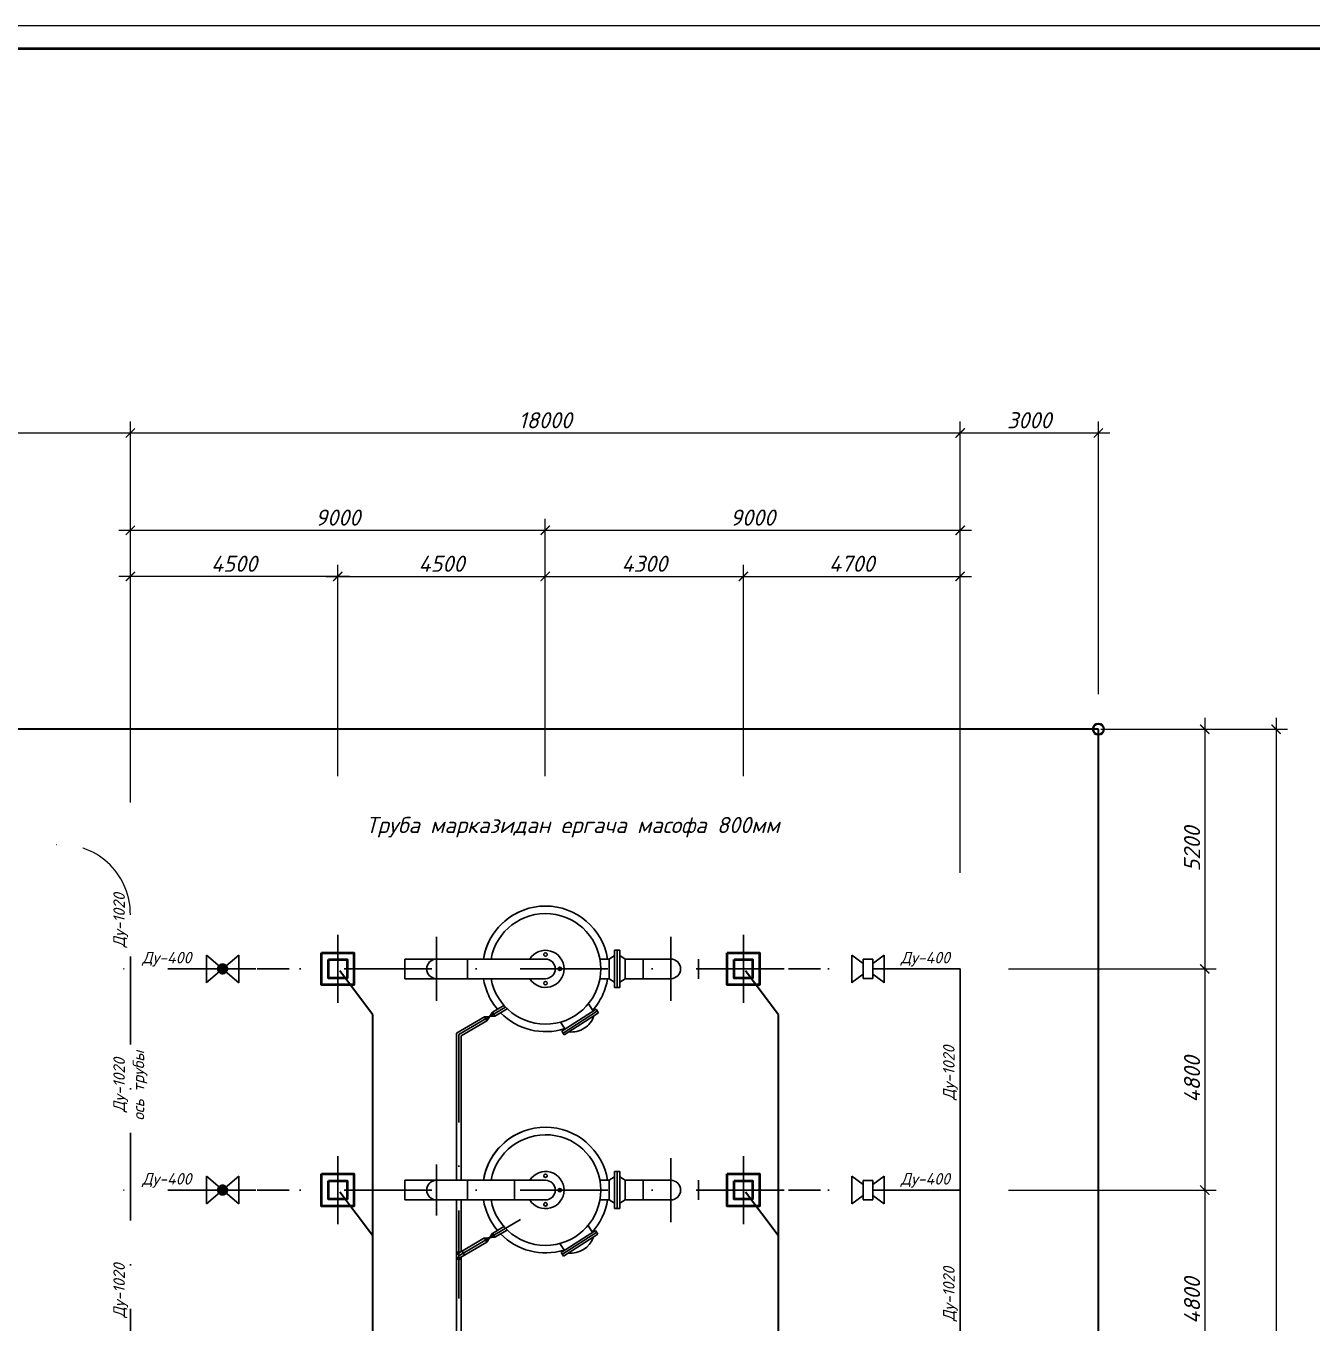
# Model space of a CAD drawing. Extents: x 108150 to 142535, y -18867 to -9422.
# Drawn here: x 137239.1 to 137518.1, y -15406.8 to -15125.4 of the extents above; entities that cross this region are included whole.
import ezdxf

# ---------------------------------------------------------------- set-up
doc = ezdxf.new("R2010")
doc.units = 0
doc.header["$MEASUREMENT"] = 0
doc.header["$PDMODE"] = 32
doc.header["$PDSIZE"] = 0.6
doc.linetypes.add('штрихпунктирная2', pattern=[12.7, 6.35, -3.175, 0, -3.175])
doc.layers.add('(040) Ограда', color=7, linetype='Continuous')
for name, color, linetype, lineweight in [('Выносные', 8, 'Continuous', 15), ('газ-д сущ', 8, 'Continuous', 30), ('надписи', 2, 'Continuous', 15), ('Ограда', 6, 'Continuous', 30), ('Основные', 4, 'Continuous', 40), ('Разм.', 8, 'Continuous', 15), ('Размер', 8, 'Continuous', 30), ('Размеры1', 252, 'Continuous', 15)]:
    doc.layers.add(name, color=color, linetype=linetype, lineweight=lineweight)
doc.styles.add('ГОСТ', font='isocpeur.ttf', dxfattribs={"oblique": 15, "height": 2.5})
doc.styles.add('ГОСТ2.5', font='isocpeur.ttf', dxfattribs={"oblique": 15, "height": 2.5})
doc.styles.add('ГОСТ3.5', font='isocpeur.ttf', dxfattribs={"oblique": 15, "height": 3.5})
doc.linetypes.add('474_1', pattern='A,2,-0.5,[3,M,S=1,R=0,X=0,Y=0],-0.5,2', length=5)
doc.dimstyles.new('100', dxfattribs={"dimtxt": 3.5, "dimasz": 2, "dimexe": 2.5, "dimexo": 0.5, "dimgap": 1, "dimtad": 1, "dimdec": 0, "dimlfac": 100, "dimtxsty": 'ГОСТ3.5', "dimblk": 'ARCHTICK', "dimcen": 2.5, "dimdle": 2.5, "dimclrd": 256, "dimclre": 256, "dimclrt": 2, "dimadec": 3, "dimazin": 0, "dimtfac": 1, "dimtdec": 0, "dimtmove": 1, "dimatfit": 3, "dimldrblk": 'DOTSMALL', "dimfxl": 1, "dimlwd": -1, "dimlwe": -1, "dimarcsym": 0})
doc.dimstyles.new('100$0', dxfattribs={"dimtxt": 300, "dimasz": 200, "dimexe": 200, "dimexo": 200, "dimgap": 100, "dimtad": 1, "dimtxsty": 'Standard', "dimblk": 'OBLIQUE', "dimcen": -200, "dimclrd": 256, "dimclre": 256, "dimclrt": 256, "dimadec": 0, "dimazin": 0, "dimtfac": 1, "dimtmove": 0, "dimatfit": 1, "dimldrblk": 'OPEN90', "dimfxl": 1, "dimlwd": -1, "dimlwe": -1, "dimarcsym": 0})

# ---------------------------------------------------------------- blocks, each defined once
blk = doc.blocks.new('_ArchTick')
at = {"color": 0, "linetype": 'ByBlock', "const_width": 0.15}
blk.add_lwpolyline([(-0.5, -0.5), (0.5, 0.5)], dxfattribs=at)
blk = doc.blocks.new('*D2988')
at = {"layer": 'Defpoints', "color": 0, "linetype": 'ByBlock', "lineweight": 0, "ltscale": 2, "transparency": 16777216}
for p in [(137488.31, -15277.96), (137479.43, -15607.96), (137510.26, -15607.96)]:
    blk.add_point(p, dxfattribs=at)
at = {"layer": 'Разм.', "linetype": 'ByBlock', "ltscale": 2, "transparency": 16777216}
for p, q in [((137510.26, -15275.46), (137510.26, -15610.46)), ((137488.81, -15277.96), (137512.76, -15277.96)), ((137479.93, -15607.96), (137512.76, -15607.96))]:
    blk.add_line(p, q, dxfattribs=at)
at = {"layer": 'Разм.', "linetype": 'ByBlock', "ltscale": 2, "transparency": 16777216, "xscale": 2, "yscale": 2, "zscale": 2}
for p, rotation in [((137510.26, -15277.96), 90), ((137510.26, -15607.96), 270)]:
    blk.add_blockref('_ArchTick', p, dxfattribs=dict(at, rotation=rotation))
at = {"layer": 'Разм.', "color": 2, "linetype": 'ByBlock', "ltscale": 2, "transparency": 16777216, "insert": (137507.51, -15442.96), "char_height": 3.5, "attachment_point": 5, "rotation": 90, "style": 'ГОСТ3.5'}
blk.add_mtext('33000', dxfattribs=at)
blk = doc.blocks.new('_DotSmall')
at = {"color": 0, "linetype": 'ByBlock', "lineweight": 15, "const_width": 0.5}
blk.add_lwpolyline([(-0.0625, 0, 1), (0.0625, 0, 1)], format="xyb", close=True, dxfattribs=at)
blk = doc.blocks.new('*D3025')
at = {"layer": 'Defpoints', "color": 0, "linetype": 'ByBlock', "lineweight": 0, "ltscale": 2, "transparency": 16777216}
for p in [(137471.71, -15213.68), (137441.71, -15266.54), (137471.71, -15270.89)]:
    blk.add_point(p, dxfattribs=at)
at = {"layer": 'Разм.', "linetype": 'ByBlock', "ltscale": 2, "transparency": 16777216}
for p, q in [((137441.71, -15266.04), (137441.71, -15211.18)), ((137471.71, -15270.39), (137471.71, -15211.18)), ((137439.21, -15213.68), (137474.21, -15213.68))]:
    blk.add_line(p, q, dxfattribs=at)
at = {"layer": 'Разм.', "linetype": 'ByBlock', "ltscale": 2, "transparency": 16777216, "xscale": 2, "yscale": 2, "zscale": 2, "rotation": 180}
blk.add_blockref('_ArchTick', (137441.71, -15213.68), dxfattribs=at)
at = {"layer": 'Разм.', "linetype": 'ByBlock', "ltscale": 2, "transparency": 16777216, "xscale": 2, "yscale": 2, "zscale": 2}
blk.add_blockref('_ArchTick', (137471.71, -15213.68), dxfattribs=at)
at = {"layer": 'Разм.', "color": 2, "linetype": 'ByBlock', "ltscale": 2, "transparency": 16777216, "insert": (137456.71, -15210.93), "char_height": 3.5, "attachment_point": 5, "style": 'ГОСТ3.5'}
blk.add_mtext('3000', dxfattribs=at)
blk = doc.blocks.new('*D3030')
at = {"layer": 'Defpoints', "color": 0, "linetype": 'ByBlock', "lineweight": 0, "ltscale": 2, "transparency": 16777216}
for p in [(137261.71, -15213.68), (137201.71, -15294.86), (137261.71, -15294.33)]:
    blk.add_point(p, dxfattribs=at)
at = {"layer": 'Разм.', "linetype": 'ByBlock', "ltscale": 2, "transparency": 16777216}
for p, q in [((137201.71, -15294.36), (137201.71, -15211.18)), ((137261.71, -15293.83), (137261.71, -15211.18)), ((137199.21, -15213.68), (137264.21, -15213.68))]:
    blk.add_line(p, q, dxfattribs=at)
at = {"layer": 'Разм.', "linetype": 'ByBlock', "ltscale": 2, "transparency": 16777216, "xscale": 2, "yscale": 2, "zscale": 2, "rotation": 180}
blk.add_blockref('_ArchTick', (137201.71, -15213.68), dxfattribs=at)
at = {"layer": 'Разм.', "linetype": 'ByBlock', "ltscale": 2, "transparency": 16777216, "xscale": 2, "yscale": 2, "zscale": 2}
blk.add_blockref('_ArchTick', (137261.71, -15213.68), dxfattribs=at)
at = {"layer": 'Разм.', "color": 2, "linetype": 'ByBlock', "ltscale": 2, "transparency": 16777216, "insert": (137231.71, -15210.93), "char_height": 3.5, "attachment_point": 5, "style": 'ГОСТ3.5'}
blk.add_mtext('6000', dxfattribs=at)
blk = doc.blocks.new('*D3031')
at = {"layer": 'Defpoints', "color": 0, "linetype": 'ByBlock', "lineweight": 0, "ltscale": 2, "transparency": 16777216}
for p in [(137441.71, -15213.68), (137261.71, -15252.8), (137441.71, -15252.8)]:
    blk.add_point(p, dxfattribs=at)
at = {"layer": 'Разм.', "linetype": 'ByBlock', "ltscale": 2, "transparency": 16777216}
for p, q in [((137261.71, -15252.3), (137261.71, -15211.18)), ((137441.71, -15252.3), (137441.71, -15211.18)), ((137259.21, -15213.68), (137444.21, -15213.68))]:
    blk.add_line(p, q, dxfattribs=at)
at = {"layer": 'Разм.', "linetype": 'ByBlock', "ltscale": 2, "transparency": 16777216, "xscale": 2, "yscale": 2, "zscale": 2, "rotation": 180}
blk.add_blockref('_ArchTick', (137261.71, -15213.68), dxfattribs=at)
at = {"layer": 'Разм.', "linetype": 'ByBlock', "ltscale": 2, "transparency": 16777216, "xscale": 2, "yscale": 2, "zscale": 2}
blk.add_blockref('_ArchTick', (137441.71, -15213.68), dxfattribs=at)
at = {"layer": 'Разм.', "color": 2, "linetype": 'ByBlock', "ltscale": 2, "transparency": 16777216, "insert": (137351.71, -15210.93), "char_height": 3.5, "attachment_point": 5, "style": 'ГОСТ3.5'}
blk.add_mtext('18000', dxfattribs=at)
blk = doc.blocks.new('*D3032')
at = {"layer": 'Defpoints', "color": 0, "linetype": 'ByBlock', "lineweight": 0, "ltscale": 2, "transparency": 16777216}
for p in [(137351.71, -15234.8), (137351.71, -15288.65), (137261.71, -15294.33)]:
    blk.add_point(p, dxfattribs=at)
at = {"layer": 'Разм.', "linetype": 'ByBlock', "ltscale": 2, "transparency": 16777216}
for p, q in [((137261.71, -15293.83), (137261.71, -15232.3)), ((137351.71, -15288.15), (137351.71, -15232.3)), ((137259.21, -15234.8), (137354.21, -15234.8))]:
    blk.add_line(p, q, dxfattribs=at)
at = {"layer": 'Разм.', "linetype": 'ByBlock', "ltscale": 2, "transparency": 16777216, "xscale": 2, "yscale": 2, "zscale": 2, "rotation": 180}
blk.add_blockref('_ArchTick', (137261.71, -15234.8), dxfattribs=at)
at = {"layer": 'Разм.', "linetype": 'ByBlock', "ltscale": 2, "transparency": 16777216, "xscale": 2, "yscale": 2, "zscale": 2}
blk.add_blockref('_ArchTick', (137351.71, -15234.8), dxfattribs=at)
at = {"layer": 'Разм.', "color": 2, "linetype": 'ByBlock', "ltscale": 2, "transparency": 16777216, "insert": (137306.71, -15232.05), "char_height": 3.5, "attachment_point": 5, "style": 'ГОСТ3.5'}
blk.add_mtext('9000', dxfattribs=at)
blk = doc.blocks.new('*D3033')
at = {"layer": 'Defpoints', "color": 0, "linetype": 'ByBlock', "lineweight": 0, "ltscale": 2, "transparency": 16777216}
for p in [(137441.71, -15234.8), (137351.71, -15257.81), (137441.71, -15309.63)]:
    blk.add_point(p, dxfattribs=at)
at = {"layer": 'Разм.', "linetype": 'ByBlock', "ltscale": 2, "transparency": 16777216}
for p, q in [((137351.71, -15257.31), (137351.71, -15232.3)), ((137441.71, -15309.13), (137441.71, -15232.3)), ((137349.21, -15234.8), (137444.21, -15234.8))]:
    blk.add_line(p, q, dxfattribs=at)
at = {"layer": 'Разм.', "linetype": 'ByBlock', "ltscale": 2, "transparency": 16777216, "xscale": 2, "yscale": 2, "zscale": 2, "rotation": 180}
blk.add_blockref('_ArchTick', (137351.71, -15234.8), dxfattribs=at)
at = {"layer": 'Разм.', "linetype": 'ByBlock', "ltscale": 2, "transparency": 16777216, "xscale": 2, "yscale": 2, "zscale": 2}
blk.add_blockref('_ArchTick', (137441.71, -15234.8), dxfattribs=at)
at = {"layer": 'Разм.', "color": 2, "linetype": 'ByBlock', "ltscale": 2, "transparency": 16777216, "insert": (137396.71, -15232.05), "char_height": 3.5, "attachment_point": 5, "style": 'ГОСТ3.5'}
blk.add_mtext('9000', dxfattribs=at)
blk = doc.blocks.new('*D3037')
at = {"layer": 'Defpoints', "color": 0, "linetype": 'ByBlock', "lineweight": 0, "ltscale": 2, "transparency": 16777216}
for p in [(137451.71, -15329.96), (137451.71, -15377.96), (137494.79, -15377.96)]:
    blk.add_point(p, dxfattribs=at)
at = {"layer": 'Разм.', "linetype": 'ByBlock', "ltscale": 2, "transparency": 16777216}
for p, q in [((137494.79, -15327.46), (137494.79, -15380.46)), ((137452.21, -15329.96), (137497.29, -15329.96)), ((137452.21, -15377.96), (137497.29, -15377.96))]:
    blk.add_line(p, q, dxfattribs=at)
at = {"layer": 'Разм.', "linetype": 'ByBlock', "ltscale": 2, "transparency": 16777216, "xscale": 2, "yscale": 2, "zscale": 2}
for p, rotation in [((137494.79, -15329.96), 90), ((137494.79, -15377.96), 270)]:
    blk.add_blockref('_ArchTick', p, dxfattribs=dict(at, rotation=rotation))
at = {"layer": 'Разм.', "color": 2, "linetype": 'ByBlock', "ltscale": 2, "transparency": 16777216, "insert": (137492.04, -15353.96), "char_height": 3.5, "attachment_point": 5, "rotation": 90, "style": 'ГОСТ3.5'}
blk.add_mtext('4800', dxfattribs=at)
blk = doc.blocks.new('*D3038')
at = {"layer": 'Defpoints', "color": 0, "linetype": 'ByBlock', "lineweight": 0, "ltscale": 2, "transparency": 16777216}
for p in [(137451.71, -15377.96), (137451.71, -15425.96), (137494.79, -15425.96)]:
    blk.add_point(p, dxfattribs=at)
at = {"layer": 'Разм.', "linetype": 'ByBlock', "ltscale": 2, "transparency": 16777216}
for p, q in [((137494.79, -15375.46), (137494.79, -15428.46)), ((137452.21, -15377.96), (137497.29, -15377.96)), ((137452.21, -15425.96), (137497.29, -15425.96))]:
    blk.add_line(p, q, dxfattribs=at)
at = {"layer": 'Разм.', "linetype": 'ByBlock', "ltscale": 2, "transparency": 16777216, "xscale": 2, "yscale": 2, "zscale": 2}
for p, rotation in [((137494.79, -15377.96), 90), ((137494.79, -15425.96), 270)]:
    blk.add_blockref('_ArchTick', p, dxfattribs=dict(at, rotation=rotation))
at = {"layer": 'Разм.', "color": 2, "linetype": 'ByBlock', "ltscale": 2, "transparency": 16777216, "insert": (137492.04, -15401.96), "char_height": 3.5, "attachment_point": 5, "rotation": 90, "style": 'ГОСТ3.5'}
blk.add_mtext('4800', dxfattribs=at)
blk = doc.blocks.new('*D3041')
at = {"layer": 'Defpoints', "color": 0, "linetype": 'ByBlock', "lineweight": 0, "ltscale": 2, "transparency": 16777216}
for p in [(137471.71, -15277.96), (137471.71, -15329.96), (137494.79, -15329.96)]:
    blk.add_point(p, dxfattribs=at)
at = {"layer": 'Разм.', "linetype": 'ByBlock', "ltscale": 2, "transparency": 16777216}
for p, q in [((137494.79, -15275.46), (137494.79, -15332.46)), ((137472.21, -15277.96), (137497.29, -15277.96)), ((137472.21, -15329.96), (137497.29, -15329.96))]:
    blk.add_line(p, q, dxfattribs=at)
at = {"layer": 'Разм.', "linetype": 'ByBlock', "ltscale": 2, "transparency": 16777216, "xscale": 2, "yscale": 2, "zscale": 2}
for p, rotation in [((137494.79, -15277.96), 90), ((137494.79, -15329.96), 270)]:
    blk.add_blockref('_ArchTick', p, dxfattribs=dict(at, rotation=rotation))
at = {"layer": 'Разм.', "color": 2, "linetype": 'ByBlock', "ltscale": 2, "transparency": 16777216, "insert": (137492.04, -15303.96), "char_height": 3.5, "attachment_point": 5, "rotation": 90, "style": 'ГОСТ3.5'}
blk.add_mtext('5200', dxfattribs=at)
blk = doc.blocks.new('*D3252')
at = {"layer": 'Defpoints', "color": 0, "linetype": 'ByBlock', "lineweight": 0, "ltscale": 2, "transparency": 16777216}
for p in [(137351.71, -15244.81), (137306.71, -15288.65), (137351.71, -15288.65)]:
    blk.add_point(p, dxfattribs=at)
at = {"layer": 'Разм.', "linetype": 'ByBlock', "ltscale": 2, "transparency": 16777216}
for p, q in [((137306.71, -15288.15), (137306.71, -15242.31)), ((137351.71, -15288.15), (137351.71, -15242.31)), ((137304.21, -15244.81), (137354.21, -15244.81))]:
    blk.add_line(p, q, dxfattribs=at)
at = {"layer": 'Разм.', "linetype": 'ByBlock', "ltscale": 2, "transparency": 16777216, "xscale": 2, "yscale": 2, "zscale": 2, "rotation": 180}
blk.add_blockref('_ArchTick', (137306.71, -15244.81), dxfattribs=at)
at = {"layer": 'Разм.', "linetype": 'ByBlock', "ltscale": 2, "transparency": 16777216, "xscale": 2, "yscale": 2, "zscale": 2}
blk.add_blockref('_ArchTick', (137351.71, -15244.81), dxfattribs=at)
at = {"layer": 'Разм.', "color": 2, "linetype": 'ByBlock', "ltscale": 2, "transparency": 16777216, "insert": (137329.21, -15242.06), "char_height": 3.5, "attachment_point": 5, "style": 'ГОСТ3.5'}
blk.add_mtext('4500', dxfattribs=at)
blk = doc.blocks.new('*D3253')
at = {"layer": 'Defpoints', "color": 0, "linetype": 'ByBlock', "lineweight": 0, "ltscale": 2, "transparency": 16777216}
for p in [(137394.71, -15244.81), (137351.71, -15288.65), (137394.71, -15288.65)]:
    blk.add_point(p, dxfattribs=at)
at = {"layer": 'Разм.', "linetype": 'ByBlock', "ltscale": 2, "transparency": 16777216}
for p, q in [((137351.71, -15288.15), (137351.71, -15242.31)), ((137394.71, -15288.15), (137394.71, -15242.31)), ((137349.21, -15244.81), (137397.21, -15244.81))]:
    blk.add_line(p, q, dxfattribs=at)
at = {"layer": 'Разм.', "linetype": 'ByBlock', "ltscale": 2, "transparency": 16777216, "xscale": 2, "yscale": 2, "zscale": 2, "rotation": 180}
blk.add_blockref('_ArchTick', (137351.71, -15244.81), dxfattribs=at)
at = {"layer": 'Разм.', "linetype": 'ByBlock', "ltscale": 2, "transparency": 16777216, "xscale": 2, "yscale": 2, "zscale": 2}
blk.add_blockref('_ArchTick', (137394.71, -15244.81), dxfattribs=at)
at = {"layer": 'Разм.', "color": 2, "linetype": 'ByBlock', "ltscale": 2, "transparency": 16777216, "insert": (137373.21, -15242.06), "char_height": 3.5, "attachment_point": 5, "style": 'ГОСТ3.5'}
blk.add_mtext('4300', dxfattribs=at)
blk = doc.blocks.new('*D3254')
at = {"layer": 'Defpoints', "color": 0, "linetype": 'ByBlock', "lineweight": 0, "ltscale": 2, "transparency": 16777216}
for p in [(137441.71, -15244.81), (137394.71, -15288.65), (137441.71, -15288.65)]:
    blk.add_point(p, dxfattribs=at)
at = {"layer": 'Разм.', "linetype": 'ByBlock', "ltscale": 2, "transparency": 16777216}
for p, q in [((137394.71, -15288.15), (137394.71, -15242.31)), ((137441.71, -15288.15), (137441.71, -15242.31)), ((137392.21, -15244.81), (137444.21, -15244.81))]:
    blk.add_line(p, q, dxfattribs=at)
at = {"layer": 'Разм.', "linetype": 'ByBlock', "ltscale": 2, "transparency": 16777216, "xscale": 2, "yscale": 2, "zscale": 2, "rotation": 180}
blk.add_blockref('_ArchTick', (137394.71, -15244.81), dxfattribs=at)
at = {"layer": 'Разм.', "linetype": 'ByBlock', "ltscale": 2, "transparency": 16777216, "xscale": 2, "yscale": 2, "zscale": 2}
blk.add_blockref('_ArchTick', (137441.71, -15244.81), dxfattribs=at)
at = {"layer": 'Разм.', "color": 2, "linetype": 'ByBlock', "ltscale": 2, "transparency": 16777216, "insert": (137418.21, -15242.06), "char_height": 3.5, "attachment_point": 5, "style": 'ГОСТ3.5'}
blk.add_mtext('4700', dxfattribs=at)
blk = doc.blocks.new('*D3255')
at = {"layer": 'Defpoints', "color": 0, "linetype": 'ByBlock', "lineweight": 0, "ltscale": 2, "transparency": 16777216}
for p in [(137261.71, -15244.81), (137261.71, -15288.65), (137306.71, -15288.65)]:
    blk.add_point(p, dxfattribs=at)
at = {"layer": 'Разм.', "linetype": 'ByBlock', "ltscale": 2, "transparency": 16777216}
for p, q in [((137261.71, -15288.15), (137261.71, -15242.31)), ((137306.71, -15288.15), (137306.71, -15242.31)), ((137309.21, -15244.81), (137259.21, -15244.81))]:
    blk.add_line(p, q, dxfattribs=at)
at = {"layer": 'Разм.', "linetype": 'ByBlock', "ltscale": 2, "transparency": 16777216, "xscale": 2, "yscale": 2, "zscale": 2, "rotation": 180}
blk.add_blockref('_ArchTick', (137261.71, -15244.81), dxfattribs=at)
at = {"layer": 'Разм.', "linetype": 'ByBlock', "ltscale": 2, "transparency": 16777216, "xscale": 2, "yscale": 2, "zscale": 2}
blk.add_blockref('_ArchTick', (137306.71, -15244.81), dxfattribs=at)
at = {"layer": 'Разм.', "color": 2, "linetype": 'ByBlock', "ltscale": 2, "transparency": 16777216, "insert": (137284.21, -15242.06), "char_height": 3.5, "attachment_point": 5, "style": 'ГОСТ3.5'}
blk.add_mtext('4500', dxfattribs=at)

msp = doc.modelspace()

# ---------------------------------------------------------------- hatches: boundary and pattern name
at = {"layer": 'Ограда', "linetype": 'штрихпунктирная2', "lineweight": 25, "ltscale": 3}
h = msp.add_hatch(color=251, dxfattribs=at)
h.paths.add_polyline_path([(137281.707, -15329.9641), (137282.7669, -15329.9641, 0.13379539), (137282.6204, -15329.4265)])
h.paths.add_polyline_path([(137280.7936, -15330.5018), (137281.707, -15329.9641), (137280.6471, -15329.9641, 0.13379539)])
h.paths.add_polyline_path([(137280.7936, -15329.4265), (137281.707, -15329.9641), (137281.707, -15328.9042, 0.26569347)])
h.paths.add_polyline_path([(137281.707, -15329.9641), (137282.6204, -15329.4265, 0.26569347), (137281.707, -15328.9042)])
h.paths.add_polyline_path([(137282.6204, -15330.5018, 0.13379539), (137282.7669, -15329.9641), (137281.707, -15329.9641)])
h.paths.add_polyline_path([(137281.707, -15331.024, 0.26569347), (137282.6204, -15330.5018), (137281.707, -15329.9641)])
h.paths.add_polyline_path([(137280.7936, -15330.5018, 0.26569347), (137281.707, -15331.024), (137281.707, -15329.9641)])
h.paths.add_polyline_path([(137280.6471, -15329.9641), (137281.707, -15329.9641), (137280.7936, -15329.4265, 0.13379539)])
h = msp.add_hatch(color=251, dxfattribs=at)
h.paths.add_polyline_path([(137281.707, -15377.9641), (137282.7669, -15377.9641, 0.13379539), (137282.6204, -15377.4265)])
h.paths.add_polyline_path([(137280.7936, -15378.5018), (137281.707, -15377.9641), (137280.6471, -15377.9641, 0.13379539)])
h.paths.add_polyline_path([(137280.7936, -15377.4265), (137281.707, -15377.9641), (137281.707, -15376.9042, 0.26569347)])
h.paths.add_polyline_path([(137281.707, -15377.9641), (137282.6204, -15377.4265, 0.26569347), (137281.707, -15376.9042)])
h.paths.add_polyline_path([(137282.6204, -15378.5018, 0.13379539), (137282.7669, -15377.9641), (137281.707, -15377.9641)])
h.paths.add_polyline_path([(137281.707, -15379.024, 0.26569347), (137282.6204, -15378.5018), (137281.707, -15377.9641)])
h.paths.add_polyline_path([(137280.7936, -15378.5018, 0.26569347), (137281.707, -15379.024), (137281.707, -15377.9641)])
h.paths.add_polyline_path([(137280.6471, -15377.9641), (137281.707, -15377.9641), (137280.7936, -15377.4265, 0.13379539)])

# ---------------------------------------------------------------- linework, layer by layer
at = {"layer": '(040) Ограда', "color": 251, "linetype": '474_1'}
for p, q in [((137332.4483, -15343.927), (137332.4483, -15375.8296)), ((137333.4454, -15375.8296), (137333.4556, -15344.4958)), ((137332.4483, -15380.0896), (137332.4483, -15423.8296)), ((137333.4483, -15391.341), (137333.4483, -15380.0896)), ((137333.4483, -15423.8296), (137333.4483, -15392.5))]:
    msp.add_line(p, q, dxfattribs=at)
at = {"color": 1, "linetype": 'ByBlock', "lineweight": 30}
for p, q in [((137471.7113, -15277.9575), (136371.7113, -15277.9575)), ((137471.7113, -15607.9575), (137471.7113, -15277.9575))]:
    msp.add_line(p, q, dxfattribs=at)
at = {"color": 1, "linetype": 'ByBlock', "lineweight": 35}
msp.add_circle((137471.7113, -15277.9575), 1.1856, dxfattribs=at)
at = {"layer": 'Выносные', "color": 4, "lineweight": 40, "ltscale": 100}
for points in [[(137303.2063, -15326.4604), (137310.2063, -15326.4604), (137310.2063, -15333.4604), (137303.2063, -15333.4604)], [(137391.2114, -15326.4604), (137398.2114, -15326.4604), (137398.2114, -15333.4604), (137391.2114, -15333.4604)], [(137304.7063, -15327.9604), (137308.7063, -15327.9604), (137308.7063, -15331.9604), (137304.7063, -15331.9604)], [(137392.7114, -15327.9604), (137396.7114, -15327.9604), (137396.7114, -15331.9604), (137392.7114, -15331.9604)], [(137303.2063, -15374.4604), (137310.2063, -15374.4604), (137310.2063, -15381.4604), (137303.2063, -15381.4604)], [(137391.2114, -15374.4604), (137398.2114, -15374.4604), (137398.2114, -15381.4604), (137391.2114, -15381.4604)], [(137304.7063, -15375.9604), (137308.7063, -15375.9604), (137308.7063, -15379.9604), (137304.7063, -15379.9604)], [(137392.7114, -15375.9604), (137396.7114, -15375.9604), (137396.7114, -15379.9604), (137392.7114, -15379.9604)]]:
    msp.add_lwpolyline(points, close=True, dxfattribs=at)
at = {"layer": 'газ-д сущ', "lineweight": 25}
for p, q in [((137306.7063, -15337.3312), (137306.7063, -15322.5891)), ((137328.1241, -15336.914), (137328.1241, -15323.0052)), ((137378.9535, -15336.9148), (137378.9535, -15323.0059)), ((137394.7113, -15337.3312), (137394.7113, -15322.5891)), ((137306.7063, -15385.3312), (137306.7063, -15370.5891)), ((137328.1241, -15383.4946), (137328.1241, -15372.4261)), ((137378.9535, -15384.9148), (137378.9535, -15371.0059)), ((137394.7113, -15385.3312), (137394.7113, -15370.5891))]:
    msp.add_line(p, q, dxfattribs=at)
at = {"layer": 'Ограда', "color": 251, "linetype": 'штрихпунктирная2', "lineweight": 0, "ltscale": 3}
msp.add_line((137217.0058, -15302.9575), (137246.6349, -15302.9575), dxfattribs=at)
at = {"layer": 'Ограда', "color": 251, "linetype": 'штрихпунктирная2', "lineweight": 25, "ltscale": 3}
for p, q in [((137261.7061, -15460.9604), (137261.7061, -15318.2575)), ((137278.2053, -15332.9609), (137278.2053, -15326.9609)), ((137285.2053, -15332.9609), (137278.2053, -15326.9609)), ((137285.2053, -15326.9609), (137278.2053, -15332.9567)), ((137285.2053, -15332.9609), (137285.2053, -15326.9609)), ((137418.2109, -15332.9609), (137418.2109, -15326.9609)), ((137420.6536, -15328.7725), (137418.2109, -15326.9609)), ((137422.7683, -15328.7725), (137425.2109, -15326.9609)), ((137425.2109, -15332.9609), (137425.2109, -15326.9609)), ((137441.7113, -15329.9604), (137257.1068, -15329.9604)), ((137289.2248, -15329.9604), (137296.1526, -15329.9604)), ((137384.9701, -15327.8304), (137384.9701, -15332.0904)), ((137404.4932, -15329.9604), (137411.421, -15329.9604)), ((137420.6536, -15327.8725), (137420.6536, -15332.0482)), ((137420.6536, -15327.8725), (137422.7683, -15327.8725)), ((137422.7683, -15327.8725), (137422.7683, -15332.0482)), ((137420.6536, -15331.1451), (137418.2109, -15332.9567)), ((137420.6536, -15332.0482), (137422.7683, -15332.0482)), ((137422.7683, -15331.1451), (137425.2109, -15332.9567)), ((137332.9483, -15344.2135), (137343.1031, -15338.2627)), ((137340.2379, -15339.3622), (137342.7571, -15337.886)), ((137340.2379, -15339.3622), (137342.7571, -15337.886)), ((137340.2379, -15339.3622), (137342.7571, -15337.886)), ((137340.7692, -15340.2099), (137343.4686, -15338.6281)), ((137355.3365, -15343.4943), (137362.7843, -15338.7176)), ((137362.1133, -15339.1479), (137361.1403, -15337.6308)), ((137363.281, -15339.4921), (137362.7843, -15338.7176)), ((137332.4483, -15343.927), (137338.538, -15340.3584)), ((137333.4556, -15344.4958), (137339.018, -15341.2362)), ((137340.7692, -15340.2099), (137338.5048, -15340.3606)), ((137339.018, -15341.2362), (137338.5048, -15340.3606)), ((137339.018, -15341.2362), (137340.2561, -15339.3343)), ((137340.7692, -15340.2099), (137340.2561, -15339.3343)), ((137340.7692, -15340.2099), (137342.5244, -15339.1814)), ((137356.0074, -15343.064), (137355.0344, -15341.5469)), ((137363.0326, -15339.1048), (137355.5848, -15343.8816)), ((137355.8332, -15344.2688), (137363.281, -15339.4921)), ((137332.9483, -15344.2135), (137332.9483, -15406.2544)), ((137355.8332, -15344.2688), (137355.3365, -15343.4943)), ((137278.2053, -15380.9609), (137278.2053, -15374.9609)), ((137285.2053, -15380.9609), (137278.2053, -15374.9609)), ((137285.2053, -15374.9609), (137278.2053, -15380.9567)), ((137285.2053, -15380.9609), (137285.2053, -15374.9609)), ((137418.2109, -15380.9609), (137418.2109, -15374.9609)), ((137420.6536, -15376.7725), (137418.2109, -15374.9609)), ((137422.7683, -15376.7725), (137425.2109, -15374.9609)), ((137425.2109, -15380.9609), (137425.2109, -15374.9609)), ((137441.7113, -15377.9604), (137257.1068, -15377.9604)), ((137289.2248, -15377.9604), (137296.1526, -15377.9604)), ((137404.4932, -15377.9604), (137411.421, -15377.9604)), ((137420.6536, -15375.8725), (137420.6536, -15380.0482)), ((137420.6536, -15375.8725), (137422.7683, -15375.8725)), ((137422.7683, -15375.8725), (137422.7683, -15380.0482)), ((137420.6536, -15379.1451), (137418.2109, -15380.9567)), ((137420.6536, -15380.0482), (137422.7683, -15380.0482)), ((137422.7683, -15379.1451), (137425.2109, -15380.9567)), ((137332.9483, -15392.2135), (137346.373, -15384.3465)), ((137340.2379, -15387.3622), (137342.7571, -15385.886)), ((137340.7692, -15388.2099), (137343.4686, -15386.6281)), ((137332.6955, -15391.7821), (137338.538, -15388.3584)), ((137333.2011, -15392.6449), (137339.018, -15389.2362)), ((137332.4555, -15391.4198), (137333.3138, -15391.4198)), ((137332.4555, -15391.4198), (137333.3138, -15391.4198)), ((137334.2024, -15392.0581), (137333.6968, -15391.1954)), ((137332.4555, -15392.9591), (137333.4555, -15392.9591)), ((137332.4555, -15392.9591), (137333.4555, -15392.9591))]:
    msp.add_line(p, q, dxfattribs=at)
at = {"layer": 'Ограда', "color": 251, "linetype": 'ByBlock', "lineweight": 25, "ltscale": 3}
for p, q in [((137365.6066, -15327.8296), (137366.7571, -15327.0842)), ((137366.757, -15325.9337), (137367.9075, -15325.9336)), ((137366.757, -15325.9337), (137366.7574, -15333.9871)), ((137367.3322, -15325.9336), (137367.3327, -15333.9871)), ((137367.9075, -15325.9356), (137367.9079, -15333.9891)), ((137369.0582, -15327.8297), (137367.9077, -15327.0841)), ((137334.9741, -15327.8296), (137321.2741, -15327.8296)), ((137321.2741, -15332.0896), (137321.2741, -15327.8296)), ((137334.8366, -15327.8297), (137334.8366, -15332.0897)), ((137334.8366, -15327.8297), (137339.7646, -15327.8297)), ((137334.8366, -15327.8297), (137351.7681, -15327.8297)), ((137363.6455, -15327.8296), (137365.6066, -15327.8296)), ((137365.6066, -15327.8296), (137365.6068, -15332.0896)), ((137369.0582, -15327.8297), (137369.0582, -15332.0897)), ((137378.9535, -15327.8297), (137369.0582, -15327.8297)), ((137378.9535, -15327.8304), (137372.9535, -15327.8303)), ((137372.9535, -15327.8304), (137372.9535, -15332.0904)), ((137378.9535, -15327.8297), (137375.1405, -15327.8297)), ((137441.7113, -15329.9604), (137441.7113, -15557.9575)), ((137334.9741, -15332.0896), (137321.2741, -15332.0896)), ((137334.8366, -15332.0896), (137339.7659, -15332.0896)), ((137334.8366, -15332.0896), (137351.7681, -15332.0896)), ((137363.6455, -15332.0896), (137365.6068, -15332.0896)), ((137365.6068, -15332.0896), (137366.7574, -15332.8366)), ((137369.0582, -15332.0897), (137367.9077, -15332.8365)), ((137379.0091, -15332.0896), (137369.0582, -15332.0896)), ((137378.9535, -15332.0904), (137372.9535, -15332.0903)), ((137379.0578, -15332.0896), (137375.1392, -15332.0896)), ((137366.7574, -15333.9871), (137367.9079, -15333.987)), ((137365.6066, -15375.8296), (137366.7571, -15375.0842)), ((137366.757, -15373.9337), (137367.9075, -15373.9336)), ((137366.757, -15373.9337), (137366.7574, -15381.9871)), ((137367.3322, -15373.9336), (137367.3327, -15381.9871)), ((137367.9075, -15373.9356), (137367.9079, -15381.9891)), ((137369.0582, -15375.8297), (137367.9077, -15375.0841)), ((137334.9741, -15375.8296), (137321.2741, -15375.8296)), ((137321.2741, -15380.0896), (137321.2741, -15375.8296)), ((137334.8366, -15375.8297), (137334.8366, -15380.0897)), ((137334.8366, -15375.8297), (137339.7646, -15375.8297)), ((137334.8366, -15375.8297), (137351.7681, -15375.8297)), ((137342.4075, -15375.8296), (137348.3513, -15375.8296)), ((137345.0557, -15375.8297), (137345.0557, -15380.0897)), ((137363.6455, -15375.8296), (137365.6066, -15375.8296)), ((137365.6066, -15375.8296), (137365.6068, -15380.0896)), ((137369.0582, -15375.8297), (137369.0582, -15380.0897)), ((137378.9535, -15375.8297), (137369.0582, -15375.8297)), ((137378.9535, -15375.8304), (137372.9535, -15375.8303)), ((137372.9535, -15375.8304), (137372.9535, -15380.0904)), ((137378.9535, -15375.8297), (137375.1405, -15375.8297)), ((137384.9701, -15375.8304), (137384.9701, -15380.0904)), ((137334.9741, -15380.0896), (137321.2741, -15380.0896)), ((137334.8366, -15380.0896), (137339.7659, -15380.0896)), ((137334.8366, -15380.0896), (137351.7681, -15380.0896)), ((137343.2151, -15380.0896), (137348.3504, -15380.0896)), ((137363.6455, -15380.0896), (137365.6068, -15380.0896)), ((137365.6068, -15380.0896), (137366.7574, -15380.8366)), ((137369.0582, -15380.0897), (137367.9077, -15380.8365)), ((137379.0091, -15380.0896), (137369.0582, -15380.0896)), ((137378.9535, -15380.0904), (137372.9535, -15380.0903)), ((137379.0578, -15380.0896), (137375.1392, -15380.0896)), ((137366.7574, -15381.9871), (137367.9079, -15381.987)), ((137340.2379, -15387.3622), (137341.3299, -15386.7223)), ((137340.2379, -15387.3622), (137341.3299, -15386.7223)), ((137355.1926, -15391.4943), (137362.6404, -15386.7176)), ((137361.9695, -15387.1479), (137360.9965, -15385.6308)), ((137363.1371, -15387.4921), (137362.6404, -15386.7176)), ((137340.7692, -15388.2099), (137338.5048, -15388.3606)), ((137339.018, -15389.2362), (137338.5048, -15388.3606)), ((137339.018, -15389.2362), (137340.2561, -15387.3343)), ((137340.7692, -15388.2099), (137340.2561, -15387.3343)), ((137340.7692, -15388.2099), (137342.0156, -15387.4795)), ((137362.8888, -15387.1048), (137355.441, -15391.8816)), ((137355.6893, -15392.2688), (137363.1371, -15387.4921)), ((137355.8636, -15391.064), (137354.8906, -15389.5469)), ((137355.6893, -15392.2688), (137355.1926, -15391.4943))]:
    msp.add_line(p, q, dxfattribs=at)
for centre in [(137351.7677, -15326.8536), (137354.8745, -15329.9604), (137351.7677, -15333.0671), (137351.7677, -15374.8536), (137354.8745, -15377.9604), (137351.7677, -15381.0671)]:
    msp.add_circle(centre, 0.376, dxfattribs=at)
at = {"layer": 'Ограда', "color": 251, "linetype": 'штрихпунктирная2', "lineweight": 25, "ltscale": 3}
for centre in [(137281.707, -15329.9641), (137281.707, -15377.9641)]:
    msp.add_circle(centre, 1.0599, dxfattribs=at)
at = {"layer": 'Ограда', "color": 251, "linetype": 'штрихпунктирная2', "lineweight": 0, "ltscale": 3}
msp.add_arc((137246.5681, -15318.0962), 15.1389, 359.389532, 90.25286, dxfattribs=at)
at = {"layer": 'Ограда', "color": 251, "linetype": 'ByBlock', "lineweight": 25, "ltscale": 3}
for centre, radius, start, end in [((137351.7677, -15329.9596), 13.6283, 8.991698, 171.008439), ((137351.7677, -15329.9596), 12.0007, 190.223595, 169.776667), ((137351.7677, -15329.9604), 4.0267, 211.923326, 148.052712), ((137328.1241, -15329.9596), 2.13, 90, 270), ((137351.7677, -15329.9596), 2.13, 270, 90), ((137378.9535, -15329.9604), 2.13, 270, 90), ((137351.7677, -15377.9596), 13.6283, 8.991698, 171.008439), ((137351.7677, -15377.9596), 13.6283, 105.434151, 171.008439), ((137351.7677, -15377.9596), 12.0007, 190.223595, 169.776667), ((137351.7677, -15377.9604), 4.0267, 211.923326, 148.052712), ((137328.1241, -15377.9596), 2.13, 90, 270), ((137351.7677, -15377.9596), 2.13, 270, 90), ((137378.9535, -15377.9604), 2.13, 270, 90), ((137351.7677, -15377.9596), 13.6283, 188.991791, 220.014026), ((137351.7677, -15377.9596), 13.6283, 318.108732, 351.008209), ((137351.7677, -15377.9596), 13.6283, 224.309828, 287.240431), ((137357.2016, -15386.432), 5.2405, 264.09499, 341.254173)]:
    msp.add_arc(centre, radius, start, end, dxfattribs=at)
at = {"layer": 'Ограда', "color": 251, "linetype": 'штрихпунктирная2', "lineweight": 25, "ltscale": 3}
for centre, radius, start, end in [((137351.7677, -15329.9596), 13.6283, 105.434151, 171.008439), ((137351.7677, -15329.9596), 13.6283, 188.991791, 220.014026), ((137351.7677, -15329.9596), 13.6283, 318.637511, 351.008209), ((137351.7677, -15329.9596), 13.6283, 224.309828, 287.767865), ((137357.3454, -15338.432), 5.2405, 264.09499, 341.254173), ((137332.9483, -15392.2135), 0.5, 120.370661, 300.370661)]:
    msp.add_arc(centre, radius, start, end, dxfattribs=at)
at = {"layer": 'Основные'}
msp.add_line((137765.4129, -15130.3676), (136240.4129, -15130.3676), dxfattribs=at)
at = {"layer": 'Разм.', "color": 253, "lineweight": 30}
for p, q in [((137314.2195, -15339.8374), (137307.1326, -15330.4002)), ((137402.2246, -15339.8374), (137395.1376, -15330.4002)), ((137314.2195, -15339.8374), (137314.2195, -15435.8374)), ((137402.2246, -15339.8374), (137402.2246, -15435.8374)), ((137314.2195, -15387.8374), (137307.1326, -15378.4002)), ((137402.2246, -15387.8374), (137395.1376, -15378.4002))]:
    msp.add_line(p, q, dxfattribs=at)
at = {"layer": 'Размер', "linetype": 'ByBlock', "lineweight": 0, "ltscale": 0.5}
msp.add_line((137770.4129, -15125.3676), (136220.4129, -15125.3676), dxfattribs=at)

# ---------------------------------------------------------------- texts
at = {"layer": 'надписи', "color": 2, "style": 'ГОСТ', "oblique": 15}
msp.add_text('Труба марказидан ергача масофа 800мм', height=3.5, dxfattribs=at).set_placement((137312.8148, -15300.4961))
at = {"layer": 'Размеры1', "color": 0, "lineweight": 25, "char_height": 2.5, "width": 55.060541, "rotation": 90, "style": 'ГОСТ2.5'}
for s, insert, attachment_point in [('Ду-1020', (137258.0169, -15325.2993), 1), ('Ду-1020', (137438.0213, -15358.4053), 1), ('Ду-1020', (137258.016, -15361.0483), 1), ('ось трубы', (137265.3962, -15362.8823), 7), ('Ду-1020', (137258.016, -15405.6517), 1), ('Ду-1020', (137438.0213, -15406.4053), 1)]:
    msp.add_mtext(s, dxfattribs=dict(at, insert=insert, attachment_point=attachment_point))
at = {"layer": 'Размеры1', "color": 0, "lineweight": 25, "char_height": 2.5, "width": 55.060541, "attachment_point": 1, "style": 'ГОСТ2.5'}
for insert in [(137264.2736, -15326.2703), (137428.8319, -15326.2703), (137264.2736, -15374.2703), (137428.8319, -15374.2703)]:
    msp.add_mtext('Ду-400', dxfattribs=dict(at, insert=insert))

# ---------------------------------------------------------------- dimensions: what is measured, and where the dimension line sits
at = {"layer": 'Разм.', "linetype": 'ByBlock', "ltscale": 2}
for base, p1, p2, picture, middle in [((137261.7061, -15213.6812), (137201.7058, -15294.8556), (137261.7061, -15294.3304), '*D3030', (137231.7059, -15210.9312)), ((137471.7113, -15213.6812), (137441.7113, -15266.5354), (137471.7113, -15270.8922), '*D3025', (137456.7113, -15210.9312))]:
    dim = msp.add_linear_dim(base=base, p1=p1, p2=p2, dimstyle='100', dxfattribs=at)
    dim.commit()
    dim.dimension.update_dxf_attribs({"geometry": picture, "text_midpoint": middle})
for base, p1, p2, text, picture, middle in [((137441.7113, -15213.6812), (137261.7061, -15252.7966), (137441.7113, -15252.7966), '18000', '*D3031', (137351.7087, -15210.9312)), ((137351.7113, -15234.8034), (137261.7061, -15294.3304), (137351.7113, -15288.6498), '9000', '*D3032', (137306.7087, -15232.0534)), ((137441.7113, -15234.8034), (137351.7113, -15257.8127), (137441.7113, -15309.632), '9000', '*D3033', (137396.7113, -15232.0534))]:
    dim = msp.add_linear_dim(base=base, p1=p1, p2=p2, text=text, dimstyle='100', dxfattribs=at)
    dim.commit()
    dim.dimension.update_dxf_attribs({"geometry": picture, "text_midpoint": middle})
for base, p1, p2, picture, middle in [((137261.7061, -15244.8081), (137306.7063, -15288.6498), (137261.7061, -15288.6498), '*D3255', (137284.2062, -15242.0581)), ((137394.7113, -15244.8081), (137351.7113, -15288.6498), (137394.7113, -15288.6498), '*D3253', (137373.2113, -15242.0581)), ((137441.7113, -15244.8081), (137394.7113, -15288.6498), (137441.7113, -15288.6498), '*D3254', (137418.2113, -15242.0581))]:
    dim = msp.add_linear_dim(base=base, p1=p1, p2=p2, dimstyle='100$0', override={"dimtxt": 3.5, "dimasz": 2, "dimexe": 2.5, "dimexo": 0.5, "dimgap": 1, "dimdec": 0, "dimlfac": 100, "dimtxsty": 'ГОСТ3.5', "dimblk": 'ArchTick', "dimcen": 2.5, "dimdle": 2.5, "dimclrt": 2, "dimadec": 3, "dimtdec": 0, "dimtmove": 1, "dimatfit": 3, "dimldrblk": 'DotSmall'}, dxfattribs=at)
    dim.commit()
    dim.dimension.update_dxf_attribs({"geometry": picture, "text_midpoint": middle})
dim = msp.add_linear_dim(base=(137351.7113, -15244.8081), p1=(137306.7063, -15288.6498), p2=(137351.7113, -15288.6498), text='4500', dimstyle='100$0', override={"dimtxt": 3.5, "dimasz": 2, "dimexe": 2.5, "dimexo": 0.5, "dimgap": 1, "dimdec": 0, "dimlfac": 100, "dimtxsty": 'ГОСТ3.5', "dimblk": 'ArchTick', "dimcen": 2.5, "dimdle": 2.5, "dimclrt": 2, "dimadec": 3, "dimtdec": 0, "dimtmove": 1, "dimatfit": 3, "dimldrblk": 'DotSmall'}, dxfattribs=at)
dim.commit()
dim.dimension.update_dxf_attribs({"geometry": '*D3252', "text_midpoint": (137329.2088, -15242.0581)})
for base, p1, p2, picture, middle in [((137494.7891, -15329.9604), (137471.7113, -15277.9575), (137471.7113, -15329.9604), '*D3041', (137492.0391, -15303.9589)), ((137494.7891, -15377.9604), (137451.7123, -15329.9604), (137451.7123, -15377.9604), '*D3037', (137492.0391, -15353.9604)), ((137494.7891, -15425.9604), (137451.7123, -15377.9604), (137451.7123, -15425.9604), '*D3038', (137492.0391, -15401.9604))]:
    dim = msp.add_linear_dim(base=base, p1=p1, p2=p2, angle=90, dimstyle='100', dxfattribs=at)
    dim.commit()
    dim.dimension.update_dxf_attribs({"geometry": picture, "text_midpoint": middle})
dim = msp.add_linear_dim(base=(137510.2554, -15607.9575), p1=(137488.3105, -15277.9575), p2=(137479.428, -15607.9575), angle=90, dimstyle='100', dxfattribs=at)
dim.commit()
dim.dimension.update_dxf_attribs({"geometry": '*D2988', "text_midpoint": (137510.2554, -15442.9575), "dimtype": 160})

doc.saveas('drawing.dxf')
